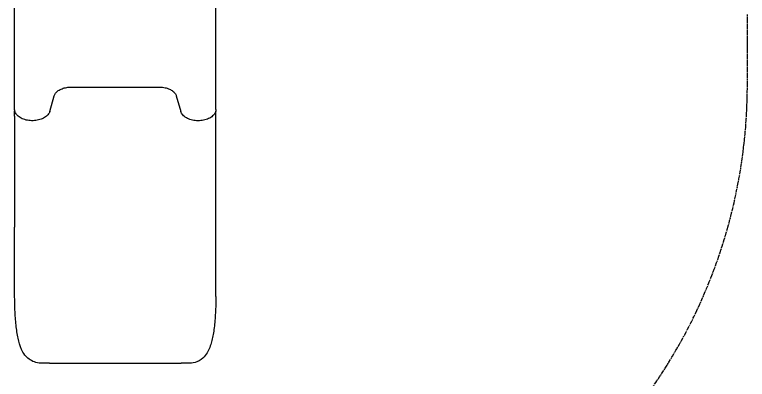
# Model space of a CAD drawing. Header units: millimetres. Extents: x 1080 to 6580, y 979 to 7979.
# Drawn here: x 4296 to 6368, y 2714 to 3747 of the extents above; entities that cross this region are included whole.
import ezdxf

# ---------------------------------------------------------------- set-up
doc = ezdxf.new("R2010")
doc.units = ezdxf.units.MM
doc.linetypes.add('AM_ISO08W050', pattern=[18, 12, -1.5, 3, -1.5])
doc.layers.add('AM_4', color=3, linetype='Continuous', lineweight=25)
doc.layers.add('AM_7', color=4, linetype='AM_ISO08W050', lineweight=25)

msp = doc.modelspace()

# ---------------------------------------------------------------- linework, layer by layer
at = {"layer": 'AM_4'}
for p, q in [((4295.8, 3478.5), (4295.8, 3793.7)), ((4865, 3478.5), (4865, 3793.7)), ((4457, 3541.9), (4703.7, 3541.9)), ((4395, 3472.6), (4407.7, 3517.2)), ((4753, 3517.2), (4765.8, 3472.6)), ((4295.8, 3459.4), (4295.8, 3473.7)), ((4865, 3459.4), (4865, 3473.7)), ((4295.8, 3459.4), (4295.8, 3144.9)), ((4865, 3144.9), (4865, 3459.4)), ((4295.8, 2949), (4295.8, 3144.9)), ((4865, 2949), (4865, 3144.9)), ((4393.9, 2760), (4369.9, 2760)), ((4393.9, 2760), (4766.9, 2760)), ((4790.8, 2760), (4766.9, 2760))]:
    msp.add_line(p, q, dxfattribs=at)
for points, knots in [([(4407.7, 3517.2), (4408.5, 3519.7), (4409.8, 3522.3), (4413.7, 3527.2), (4416.2, 3529.6), (4422.4, 3533.8), (4426, 3535.6), (4434, 3538.7), (4438.4, 3539.9), (4447.5, 3541.5), (4452.3, 3541.9), (4457, 3541.9)], [3.316126, 3.316126, 3.316126, 3.316126, 3.595378, 3.595378, 3.874631, 3.874631, 4.153884, 4.153884, 4.433136, 4.433136, 4.712389, 4.712389, 4.712389, 4.712389]), ([(4703.7, 3541.9), (4708.5, 3541.9), (4713.2, 3541.5), (4722.4, 3539.9), (4726.7, 3538.7), (4734.7, 3535.6), (4738.3, 3533.8), (4744.5, 3529.6), (4747.1, 3527.2), (4751, 3522.3), (4752.3, 3519.7), (4753, 3517.2)], [4.712389, 4.712389, 4.712389, 4.712389, 4.991642, 4.991642, 5.270894, 5.270894, 5.550147, 5.550147, 5.8294, 5.8294, 6.108652, 6.108652, 6.108652, 6.108652]), ([(4395, 3472.6), (4394, 3469.3), (4392.3, 3466.2), (4387.4, 3460.3), (4384.2, 3457.6), (4376.4, 3452.9), (4371.9, 3451), (4362.2, 3448.1), (4357, 3447.1), (4346.4, 3446.3), (4341, 3446.5), (4330.6, 3447.8), (4325.5, 3449), (4316.2, 3452.4), (4311.9, 3454.6), (4304.7, 3459.8), (4301.8, 3462.8), (4297.6, 3469.2), (4296.3, 3472.7), (4295.8, 3476.9), (4295.8, 3477.7), (4295.8, 3478.5)], [0.174533, 0.174533, 0.174533, 0.174533, 0.472706, 0.472706, 0.791941, 0.791941, 1.120504, 1.120504, 1.449126, 1.449126, 1.776847, 1.776847, 2.104722, 2.104722, 2.433601, 2.433601, 2.761145, 2.761145, 3.074428, 3.074428, 3.141593, 3.141593, 3.141593, 3.141593]), ([(4865, 3478.5), (4865, 3475.2), (4864.2, 3471.9), (4861.1, 3465.6), (4858.7, 3462.6), (4852.7, 3457.1), (4848.9, 3454.6), (4840.2, 3450.6), (4835.4, 3449.1), (4825.2, 3447), (4819.8, 3446.5), (4809.1, 3446.5), (4803.8, 3447.1), (4793.7, 3449.3), (4788.9, 3450.9), (4780.3, 3455.1), (4776.5, 3457.6), (4770.4, 3463.4), (4768.1, 3466.6), (4766.3, 3470.9), (4766, 3471.8), (4765.8, 3472.6)], [6.283185, 6.283185, 6.283185, 6.283185, 6.575404, 6.575404, 6.882056, 6.882056, 7.206932, 7.206932, 7.535974, 7.535974, 7.864153, 7.864153, 8.19179, 8.19179, 8.520033, 8.520033, 8.849063, 8.849063, 9.173126, 9.173126, 9.250245, 9.250245, 9.250245, 9.250245]), ([(4369.9, 2760), (4363.5, 2760), (4357.1, 2761.2), (4345.5, 2765.3), (4340.4, 2768.3), (4331.3, 2775.2), (4327.7, 2779.1), (4320.4, 2788.5), (4317.8, 2793.6), (4310.7, 2809.1), (4308, 2819.1), (4303.2, 2841.7), (4301.3, 2854.1), (4298.3, 2881), (4297.3, 2895.6), (4296.1, 2923.2), (4295.8, 2936), (4295.8, 2949)], [3.141593, 3.141593, 3.141593, 3.141593, 3.20289, 3.20289, 3.270091, 3.270091, 3.356678, 3.356678, 3.493198, 3.493198, 3.790168, 3.790168, 4.087137, 4.087137, 4.384107, 4.384107, 4.626442, 4.626442, 4.626442, 4.626442]), ([(4865, 2949), (4865, 2933.1), (4864.5, 2917.4), (4862.9, 2887.5), (4861.7, 2873.3), (4858.4, 2847.1), (4856.4, 2835.2), (4851.1, 2813.3), (4848.3, 2803.6), (4839.7, 2788), (4836.6, 2783.1), (4826.9, 2772.9), (4820.3, 2767.4), (4804.8, 2761.4), (4797.9, 2760), (4790.8, 2760)], [1.656744, 1.656744, 1.656744, 1.656744, 1.953713, 1.953713, 2.250683, 2.250683, 2.547653, 2.547653, 2.844623, 2.844623, 2.965612, 2.965612, 3.074626, 3.074626, 3.141593, 3.141593, 3.141593, 3.141593]), ([(4392.9, 2760), (4392.9, 2760), (4392.8, 2760), (4392.7, 2760), (4392.7, 2760), (4392.7, 2760), (4392.7, 2760), (4392.7, 2760)], [0.00000717, 0.00000717, 0.00000717, 0.00000717, 0.03524072, 0.03524072, 0.06797578, 0.06797578, 0.06804759, 0.06804759, 0.06804759, 0.06804759]), ([(4768, 2760), (4768, 2760), (4768, 2760), (4768, 2760), (4768, 2760), (4767.9, 2760), (4767.9, 2760), (4767.8, 2760)], [0.11823766, 0.11823766, 0.11823766, 0.11823766, 0.13283577, 0.13283577, 0.15344265, 0.15344265, 0.18636655, 0.18636655, 0.18636655, 0.18636655])]:
    msp.add_open_spline(points, degree=3, knots=knots, dxfattribs=at)
for points in [[(4295.8, 3473.7), (4295.8, 3474.5), (4295.8, 3475.3), (4295.9, 3476.1)], [(4864.8, 3476.1), (4864.9, 3475.3), (4865, 3474.5), (4865, 3473.7)], [(4393.9, 2760), (4393.6, 2760), (4393.2, 2760), (4392.9, 2760)], [(4767.8, 2760), (4767.5, 2760), (4767.2, 2760), (4766.9, 2760)]]:
    msp.add_open_spline(points, degree=3, dxfattribs=at)
at = {"layer": 'AM_7'}
msp.add_line((6368.4, 3547.9), (6368.4, 3747), dxfattribs=at)
msp.add_arc((4868.4, 3547.9), 1500, 311.821, 0, dxfattribs=at)

doc.saveas('drawing.dxf')
